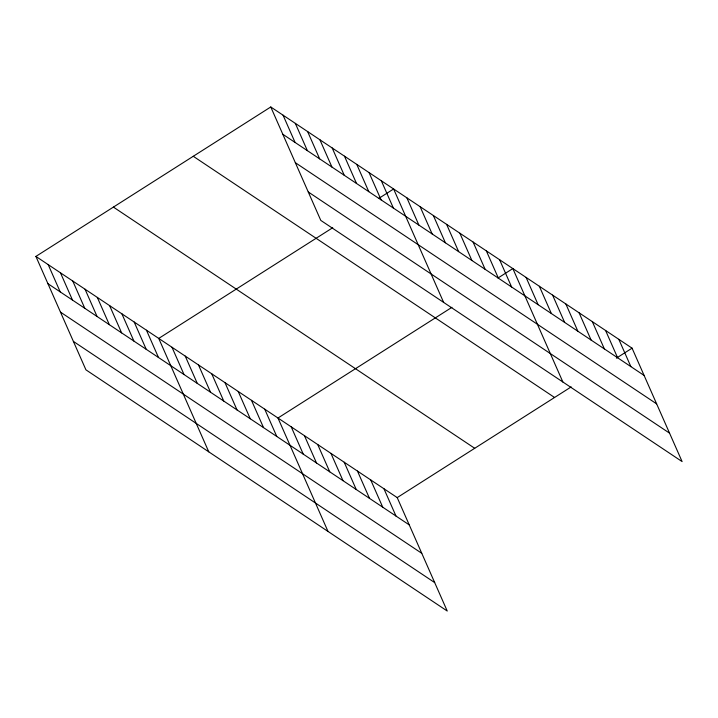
<?xml version="1.0" encoding="UTF-8"?>
<svg xmlns="http://www.w3.org/2000/svg" width="718" height="718" viewBox="0 0 718 718"><rect width="100%" height="100%" fill="white"/><g stroke="black" fill="none" stroke-linecap="round" stroke-linejoin="round"><path stroke-width="1.08" d="M35.9 256.416L397.207 497.601L447.233 611.027L85.927 369.833L35.9 256.416L270.767 106.973L632.073 348.167L682.1 461.584L320.793 220.399L270.767 106.973M332.712 227.732L158.741 338.42L208.767 451.837M378.853 198.374L393.617 188.978L443.634 302.404M451.945 307.322L277.974 418.011L328 531.428M498.086 277.965L512.849 268.577L562.867 381.994M397.207 497.601L571.178 386.912M616.394 358.147L632.073 348.167M282.802 134.257L644.109 375.451M295.34 162.681L656.647 403.875M308.255 191.966L669.562 433.16M193.268 156.291L554.565 397.485M113.408 207.098L474.715 448.292M47.935 283.691L409.233 524.885M60.474 312.115L421.771 553.309M73.389 341.409L434.695 582.603M618.826 339.327L630.862 366.602M605.579 330.477L617.615 357.761M592.332 321.637L604.368 348.921M579.085 312.797L591.12 340.072M565.838 303.947L577.873 331.231M552.591 295.107L564.617 322.382M539.344 286.258L551.37 313.542M526.097 277.417L538.123 304.701M499.593 259.728L511.629 287.012M486.346 250.887L498.382 278.171M473.099 242.047L485.135 269.322M459.852 233.197L471.888 260.481M446.605 224.357L458.64 251.641M433.358 215.508L445.393 242.792M420.111 206.667L432.146 233.951M406.864 197.827L418.899 225.102M381.33 180.783L393.365 208.058M369.043 172.58L381.079 199.864M356.765 164.377L368.792 191.661M344.478 156.183L356.514 183.458M332.192 147.98L344.227 175.255M319.905 139.777L331.94 167.061M307.627 131.573L319.654 158.857M295.34 123.379L307.376 150.654M283.054 115.176L295.089 142.46M383.959 488.761L395.986 516.045M370.712 479.92L382.739 507.195M357.465 471.071L369.492 498.355M344.209 462.23L356.245 489.514M330.962 453.39L342.998 480.665M317.715 444.541L329.75 471.825M304.468 435.7L316.503 462.975M291.221 426.851L303.256 454.135M264.727 409.17L276.762 436.445M251.479 400.321L263.515 427.605M238.232 391.481L250.259 418.765M224.985 382.64L237.012 409.915M211.738 373.791L223.765 401.075M198.491 364.95L210.518 392.234M185.235 356.101L197.27 383.385M171.988 347.261L184.023 374.545M146.463 330.217L158.49 357.501M134.176 322.014L146.212 349.298M121.889 313.82L133.925 341.095M109.603 305.617L121.638 332.901M97.325 297.414L109.351 324.698M85.038 289.21L97.074 316.494M72.751 281.016L84.787 308.291M60.465 272.813L72.5 300.097M48.187 264.61L60.213 291.894"/></g></svg>
